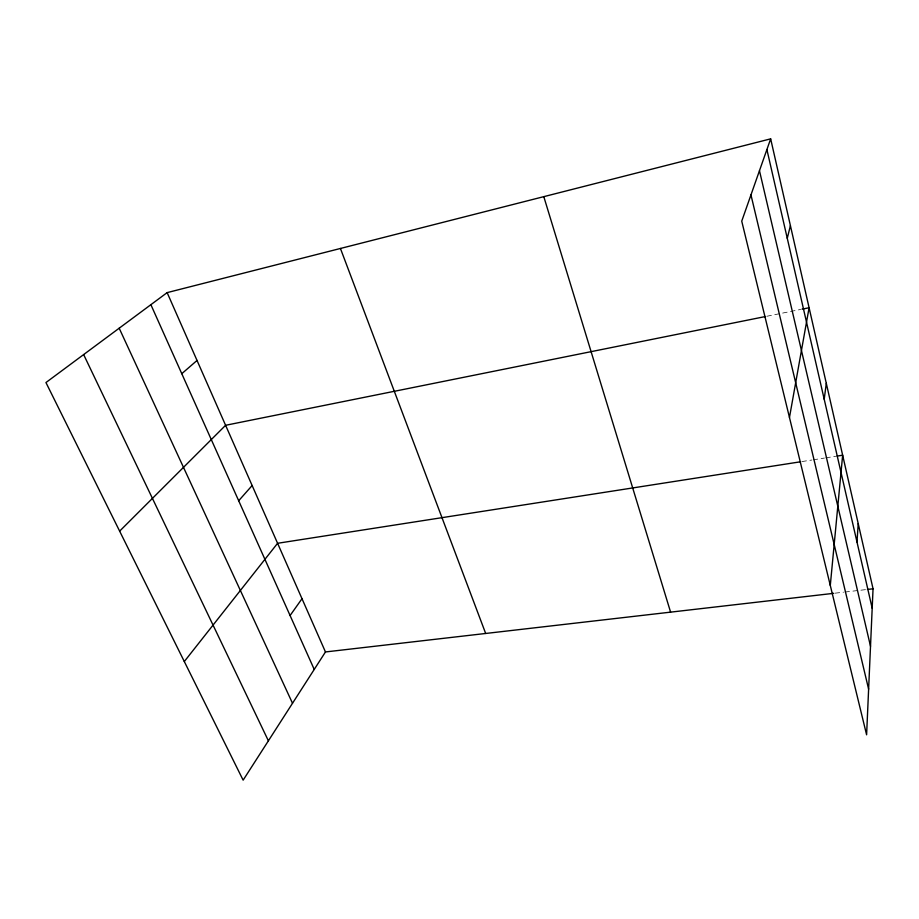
<?xml version="1.0" encoding="UTF-8"?>
<svg xmlns="http://www.w3.org/2000/svg" width="919" height="919" viewBox="0 0 919 919"><rect width="100%" height="100%" fill="white"/><g stroke="black" fill="none" stroke-linecap="round" stroke-linejoin="round"><path stroke-width="0.69" stroke-dasharray="4.59 3.45" d="M766.894 316.251L800.656 309.45M801.931 461.556L811.764 460.028M813.166 459.81L824.4 458.064M825.802 457.846L835.635 456.306M835.107 593.169L843.539 592.192M844.94 592.031L866.02 589.596"/><path stroke-width="1.38" d="M770.662 138.849L873.05 588.792L866.606 734.809L741.736 221.146L770.662 138.849L167.143 292.621L45.95 382.545L243.133 780.151L325.464 651.95L833.705 593.329M856.99 542.015L858.22 523.612M830.294 585.426L842.654 455.215L837.037 456.088M824.217 399.237L826.296 383.349M789.467 417.479L809.088 307.75L802.057 309.163M787.273 238.285L790.409 225.626M290.082 615.523L302.006 598.717M184.305 661.531L277.584 543.29L800.529 461.786M238.687 500.74L252.139 485.531M119.642 531.136L225.592 425.29L765.481 316.527M181.79 373.688L197.034 360.455M867.433 589.435L873.05 588.792M83.64 354.573L268.394 740.806M119.183 328.198L292.506 703.265M150.877 304.683L314.229 669.434M167.143 292.621L325.464 651.95M340.432 248.463L485.669 633.467M543.795 196.655L670.594 612.134M750.961 194.897L868.616 689.147M759.473 170.693L870.511 646.287M766.894 149.544L872.188 608.24"/></g></svg>
